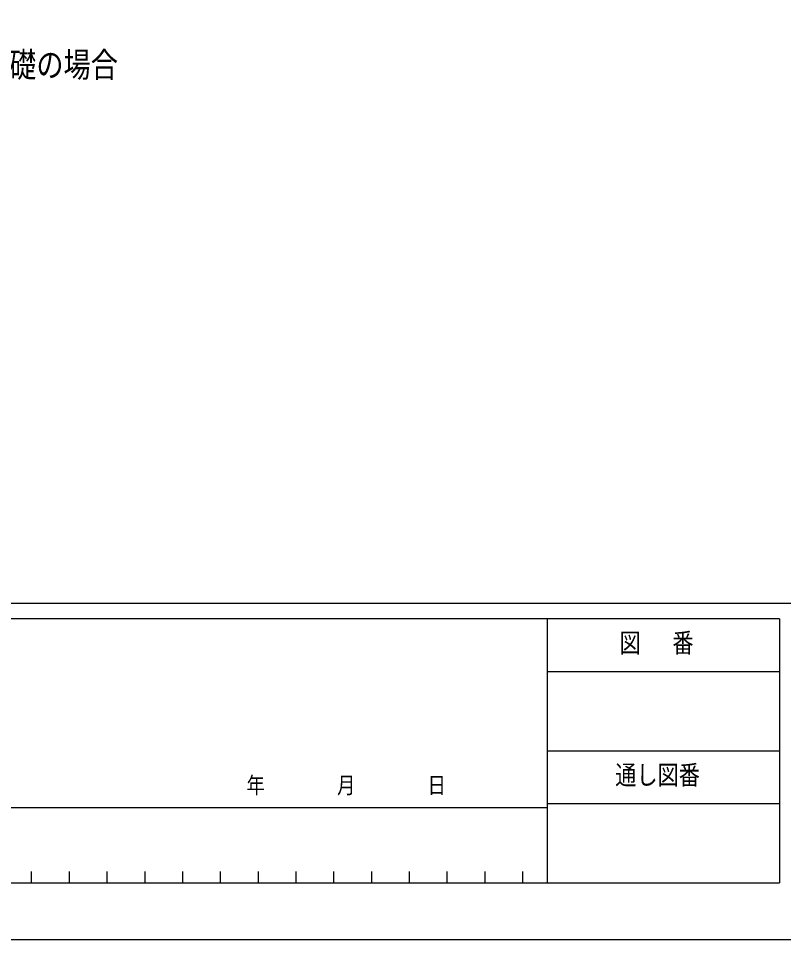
# Model space of a CAD drawing. Units: millimetres, scale not verified. Extents: x -10512 to 10512, y -7425 to 7425.
# Drawn here: x 6295 to 8826, y -7425 to -4375 of the extents above; entities that cross this region are included whole.
import ezdxf
from ezdxf.enums import TextEntityAlignment as Align

# ---------------------------------------------------------------- set-up
doc = ezdxf.new("R2010")
doc.units = ezdxf.units.MM
doc.header["$LTSCALE"] = 30
doc.layers.add('0-2_USER1', color=92, linetype='Continuous')
doc.layers.add('0-7_YKK_ZWAK', color=134, linetype='Continuous')
doc.styles.add('ＭＳ ゴシック', font='')
doc.styles.get('ＭＳ ゴシック').set_extended_font_data('MS Gothic')

msp = doc.modelspace()

# ---------------------------------------------------------------- linework, layer by layer
at = {"layer": '0-7_YKK_ZWAK'}
for p, q in [((9737.55, -6312.5), (-9762.45, -6312.5)), ((8043.8, -6362.5), (5462.55, -6362.5)), ((8043.8, -6362.5), (8043.8, -7237.5)), ((8812.55, -6362.5), (8043.8, -6362.5)), ((8812.55, -6362.5), (8812.55, -7237.5)), ((8043.8, -6537.5), (8812.55, -6537.5)), ((8043.8, -6800), (8812.55, -6800)), ((8812.55, -6975), (8043.8, -6975)), ((5462.55, -6987.5), (8043.8, -6987.5)), ((6337.55, -7200), (6337.55, -7237.5)), ((6462.55, -7200), (6462.55, -7237.5)), ((6587.55, -7200), (6587.55, -7237.5)), ((6712.55, -7200), (6712.55, -7237.5)), ((6837.55, -7200), (6837.55, -7237.5)), ((6962.55, -7200), (6962.55, -7237.5)), ((7087.55, -7200), (7087.55, -7237.5)), ((7212.55, -7200), (7212.55, -7237.5)), ((7337.55, -7200), (7337.55, -7237.5)), ((7462.55, -7200), (7462.55, -7237.5)), ((7587.55, -7200), (7587.55, -7237.5)), ((7712.55, -7200), (7712.55, -7237.5)), ((7837.55, -7200), (7837.55, -7237.5)), ((7962.55, -7200), (7962.55, -7237.5)), ((5462.55, -7237.5), (8043.8, -7237.5)), ((8043.8, -7237.5), (8812.55, -7237.5))]:
    msp.add_line(p, q, dxfattribs=at)
msp.add_lwpolyline([(-10512.5, -7425), (10512.5, -7425), (10512.5, 7425), (-10512.5, 7425)], close=True, dxfattribs=at)

# ---------------------------------------------------------------- texts
at = {"layer": '0-2_USER1', "style": 'ＭＳ ゴシック', "width": 0.8}
msp.add_text('土間コンクリート考慮基礎の場合', height=82.48, dxfattribs=at).set_placement((5274.08, -4594.2), align=Align.BOTTOM_LEFT)
at = {"layer": '0-7_YKK_ZWAK', "style": 'ＭＳ ゴシック', "width": 0.8}
for s, height, p in [('図\u3000 番', 64.15, (8283.51, -6493.75)), ('通し図番', 64.15, (8269.51, -6931.25)), ('年        月        日', 54.99, (7049.77, -6958.04))]:
    msp.add_text(s, height=height, dxfattribs=at).set_placement(p, align=Align.BOTTOM_LEFT)

doc.saveas('drawing.dxf')
